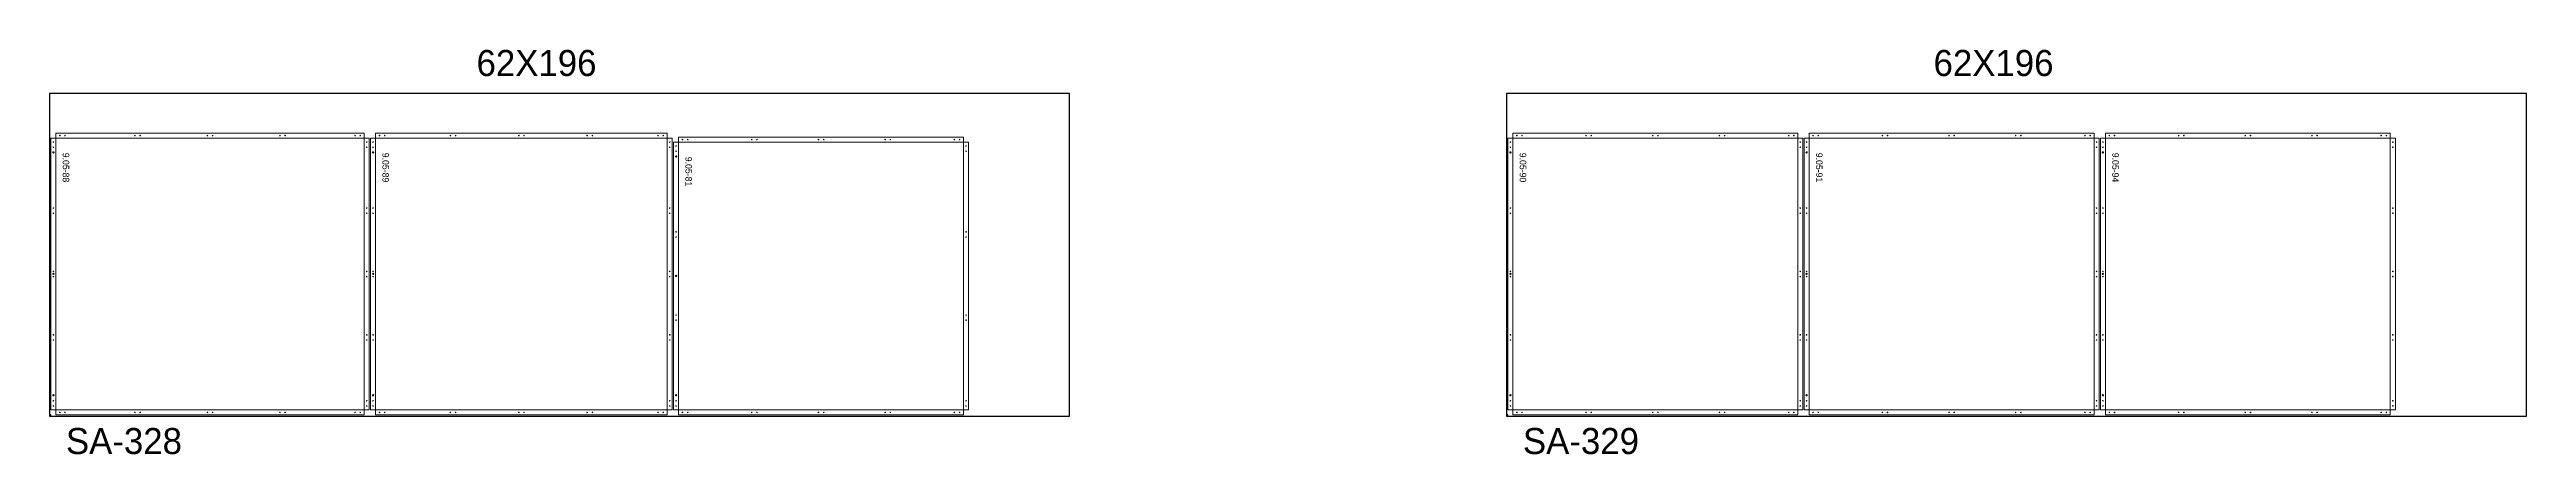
# Model space of a CAD drawing. Header units: inches. Extents: x 332 to 13969, y 521 to 599.
# Drawn here: x 12933.3 to 13409.3, y 521.7 to 599.4 of the extents above; entities that cross this region are included whole.
import ezdxf

# ---------------------------------------------------------------- set-up
doc = ezdxf.new("R2010")
doc.units = ezdxf.units.IN
doc.header["$MEASUREMENT"] = 0
for name, color, linetype, lineweight in [('ACM_Layer 1_Router Offset_Panel Cut', 1, 'Continuous', 9), ('ACM_Layer 3_Open Offset Countour_Route Lines', 4, 'Continuous', 9), ('ACM_Layer 4_Drill Centers_Rivet Holes', 3, 'Continuous', 9), ('ACM_Layer 5_Drill Centers_Weep Holes', 6, 'Continuous', 9)]:
    doc.layers.add(name, color=color, linetype=linetype, lineweight=lineweight)
doc.layers.add('ACM_Reference_Text', color=7, linetype='Continuous')
doc.styles.add('ER_Basic_SS', font='', dxfattribs={"height": 1.25})
doc.styles.get('ER_Basic_SS').set_extended_font_data('ER_Basic_SS')

# ---------------------------------------------------------------- blocks, each defined once
blk = doc.blocks.new('*U149')
for p, q in [((-97.75, -34.23), (-98, -34.23)), ((-97.75, -34.48), (-97.75, -34.23))]:
    blk.add_line(p, q)
blk.add_lwpolyline([(-98, -34.48), (98, -34.48), (98, 27.52), (-98, 27.52)], close=True)
at = {"insert": (-15.94, 35.85), "char_height": 5, "attachment_point": 1}
blk.add_mtext_dynamic_manual_height_columns('62X196', width=43.9641, gutter_width=1, heights=[0], dxfattribs=at)
blk = doc.blocks.new('*U150')
at = {"color": 0, "linetype": 'ByBlock', "lineweight": -2, "transparency": 16777216}
for p in [(7000, 0), (7280, 0)]:
    blk.add_blockref('*U149', p, dxfattribs=at)

msp = doc.modelspace()

# ---------------------------------------------------------------- linework, layer by layer
at = {"layer": 'ACM_Layer 1_Router Offset_Panel Cut'}
for points in [[(12933.57, 582.4), (12933.57, 530.22), (12934.54, 530.22), (12934.54, 529.25), (12993.79, 529.25), (12993.79, 530.22), (12994.76, 530.22), (12994.76, 582.4), (12993.79, 582.4), (12993.79, 583.37), (12934.54, 583.37), (12934.54, 582.4)], [(12995.01, 582.4), (12995.01, 530.22), (12995.98, 530.22), (12995.98, 529.25), (13052.02, 529.25), (13052.02, 530.22), (13052.99, 530.22), (13052.99, 582.4), (13052.02, 582.4), (13052.02, 583.37), (12995.98, 583.37), (12995.98, 582.4)], [(13053.24, 581.63), (13053.24, 530.22), (13054.21, 530.22), (13054.21, 529.25), (13108.96, 529.25), (13108.96, 530.22), (13109.93, 530.22), (13109.93, 581.63), (13108.96, 581.63), (13108.96, 582.6), (13054.21, 582.6), (13054.21, 581.63)], [(13213.57, 582.4), (13213.57, 530.22), (13214.54, 530.22), (13214.54, 529.25), (13269.29, 529.25), (13269.29, 530.22), (13270.26, 530.22), (13270.26, 582.4), (13269.29, 582.4), (13269.29, 583.37), (13214.54, 583.37), (13214.54, 582.4)], [(13270.51, 582.4), (13270.51, 530.22), (13271.48, 530.22), (13271.48, 529.25), (13326.23, 529.25), (13326.23, 530.22), (13327.2, 530.22), (13327.2, 582.4), (13326.23, 582.4), (13326.23, 583.37), (13271.48, 583.37), (13271.48, 582.4)], [(13327.45, 582.4), (13327.45, 530.22), (13328.41, 530.22), (13328.41, 529.25), (13383.16, 529.25), (13383.16, 530.22), (13384.13, 530.22), (13384.13, 582.4), (13383.16, 582.4), (13383.16, 583.37), (13328.41, 583.37), (13328.41, 582.4)]]:
    msp.add_lwpolyline(points, close=True, dxfattribs=at)
at = {"layer": 'ACM_Layer 3_Open Offset Countour_Route Lines'}
for p, q in [((12933.57, 582.4), (12994.76, 582.4)), ((12934.54, 583.37), (12934.54, 529.25)), ((12993.79, 583.37), (12993.79, 529.25)), ((12995.01, 582.4), (13052.99, 582.4)), ((12995.98, 583.37), (12995.98, 529.25)), ((13052.02, 583.37), (13052.02, 529.25)), ((13053.24, 581.63), (13109.93, 581.63)), ((13054.21, 582.6), (13054.21, 529.25)), ((13108.96, 582.6), (13108.96, 529.25)), ((13213.57, 582.4), (13270.26, 582.4)), ((13214.54, 583.37), (13214.54, 529.25)), ((13269.29, 583.37), (13269.29, 529.25)), ((13270.51, 582.4), (13327.2, 582.4)), ((13271.48, 583.37), (13271.48, 529.25)), ((13326.23, 583.37), (13326.23, 529.25)), ((13327.45, 582.4), (13384.13, 582.4)), ((13328.41, 583.37), (13328.41, 529.25)), ((13383.16, 583.37), (13383.16, 529.25)), ((12933.57, 530.22), (12994.76, 530.22)), ((12995.01, 530.22), (13052.99, 530.22)), ((13053.24, 530.22), (13109.93, 530.22)), ((13213.57, 530.22), (13270.26, 530.22)), ((13270.51, 530.22), (13327.2, 530.22)), ((13327.45, 530.22), (13384.13, 530.22))]:
    msp.add_line(p, q, dxfattribs=at)
at = {"layer": 'ACM_Layer 4_Drill Centers_Rivet Holes'}
for centre in [(12934.06, 581.65), (12935.29, 582.89), (12936.29, 582.89), (12949.73, 582.89), (12950.73, 582.89), (12963.66, 582.89), (12964.66, 582.89), (12977.6, 582.89), (12978.6, 582.89), (12992.04, 582.89), (12993.04, 582.89), (12994.27, 581.65), (12995.49, 581.65), (12996.73, 582.89), (12997.73, 582.89), (13010.36, 582.89), (13011.36, 582.89), (13023.5, 582.89), (13024.5, 582.89), (13036.64, 582.89), (13037.64, 582.89), (13050.27, 582.89), (13051.27, 582.89), (13052.51, 581.65), (13053.73, 580.88), (13054.96, 582.11), (13055.96, 582.11), (13068.27, 582.11), (13069.27, 582.11), (13081.09, 582.11), (13082.09, 582.11), (13093.9, 582.11), (13094.9, 582.11), (13107.21, 582.11), (13108.21, 582.11), (13109.45, 580.88), (13214.06, 581.65), (13215.29, 582.89), (13216.29, 582.89), (13228.6, 582.89), (13229.6, 582.89), (13241.41, 582.89), (13242.41, 582.89), (13254.23, 582.89), (13255.23, 582.89), (13267.54, 582.89), (13268.54, 582.89), (13269.77, 581.65), (13270.99, 581.65), (13272.23, 582.89), (13273.23, 582.89), (13285.54, 582.89), (13286.54, 582.89), (13298.35, 582.89), (13299.35, 582.89), (13311.16, 582.89), (13312.16, 582.89), (13324.48, 582.89), (13325.48, 582.89), (13326.71, 581.65), (13327.93, 581.65), (13329.16, 582.89), (13330.16, 582.89), (13342.48, 582.89), (13343.48, 582.89), (13355.29, 582.89), (13356.29, 582.89), (13368.1, 582.89), (13369.1, 582.89), (13381.41, 582.89), (13382.41, 582.89), (13383.65, 581.65), (12934.06, 580.65), (12994.27, 580.65), (12995.49, 580.65), (13052.51, 580.65), (13053.73, 579.88), (13109.45, 579.88), (13214.06, 580.65), (13269.77, 580.65), (13270.99, 580.65), (13326.71, 580.65), (13327.93, 580.65), (13383.65, 580.65), (12934.06, 568.98), (12934.06, 567.98), (12994.27, 568.98), (12994.27, 567.98), (12995.49, 568.98), (12995.49, 567.98), (13052.51, 568.98), (13052.51, 567.98), (13214.06, 568.98), (13214.06, 567.98), (13269.77, 568.98), (13269.77, 567.98), (13270.99, 568.98), (13270.99, 567.98), (13326.71, 568.98), (13326.71, 567.98), (13327.93, 568.98), (13327.93, 567.98), (13383.65, 568.98), (13383.65, 567.98), (13053.73, 564.41), (13053.73, 563.41), (13109.45, 564.41), (13109.45, 563.41), (12934.06, 556.81), (12934.06, 555.81), (12994.27, 556.81), (12994.27, 555.81), (12995.49, 556.81), (12995.49, 555.81), (13052.51, 556.81), (13052.51, 555.81), (13214.06, 556.81), (13214.06, 555.81), (13269.77, 556.81), (13269.77, 555.81), (13270.99, 556.81), (13270.99, 555.81), (13326.71, 556.81), (13326.71, 555.81), (13327.93, 556.81), (13327.93, 555.81), (13383.65, 556.81), (13383.65, 555.81), (13053.73, 548.44), (13053.73, 547.44), (13109.45, 548.44), (13109.45, 547.44), (12934.06, 544.64), (12934.06, 543.64), (12994.27, 544.64), (12994.27, 543.64), (12995.49, 544.64), (12995.49, 543.64), (13052.51, 544.64), (13052.51, 543.64), (13214.06, 544.64), (13214.06, 543.64), (13269.77, 544.64), (13269.77, 543.64), (13270.99, 544.64), (13270.99, 543.64), (13326.71, 544.64), (13326.71, 543.64), (13327.93, 544.64), (13327.93, 543.64), (13383.65, 544.64), (13383.65, 543.64), (12934.06, 531.97), (12934.06, 530.97), (12935.29, 529.73), (12936.29, 529.73), (12949.73, 529.73), (12950.73, 529.73), (12963.66, 529.73), (12964.66, 529.73), (12977.6, 529.73), (12978.6, 529.73), (12992.04, 529.73), (12993.04, 529.73), (12994.27, 531.97), (12994.27, 530.97), (12995.49, 531.97), (12995.49, 530.97), (12996.73, 529.73), (12997.73, 529.73), (13010.36, 529.73), (13011.36, 529.73), (13023.5, 529.73), (13024.5, 529.73), (13036.64, 529.73), (13037.64, 529.73), (13050.27, 529.73), (13051.27, 529.73), (13052.51, 531.97), (13052.51, 530.97), (13053.73, 531.97), (13053.73, 530.97), (13054.96, 529.73), (13055.96, 529.73), (13068.27, 529.73), (13069.27, 529.73), (13081.09, 529.73), (13082.09, 529.73), (13093.9, 529.73), (13094.9, 529.73), (13107.21, 529.73), (13108.21, 529.73), (13109.45, 531.97), (13109.45, 530.97), (13214.06, 531.97), (13214.06, 530.97), (13215.29, 529.73), (13216.29, 529.73), (13228.6, 529.73), (13229.6, 529.73), (13241.41, 529.73), (13242.41, 529.73), (13254.23, 529.73), (13255.23, 529.73), (13267.54, 529.73), (13268.54, 529.73), (13269.77, 531.97), (13269.77, 530.97), (13270.99, 531.97), (13270.99, 530.97), (13272.23, 529.73), (13273.23, 529.73), (13285.54, 529.73), (13286.54, 529.73), (13298.35, 529.73), (13299.35, 529.73), (13311.16, 529.73), (13312.16, 529.73), (13324.48, 529.73), (13325.48, 529.73), (13326.71, 531.97), (13326.71, 530.97), (13327.93, 531.97), (13327.93, 530.97), (13329.16, 529.73), (13330.16, 529.73), (13342.48, 529.73), (13343.48, 529.73), (13355.29, 529.73), (13356.29, 529.73), (13368.1, 529.73), (13369.1, 529.73), (13381.41, 529.73), (13382.41, 529.73), (13383.65, 531.97), (13383.65, 530.97)]:
    msp.add_circle(centre, 0.0625, dxfattribs=at)
at = {"layer": 'ACM_Layer 5_Drill Centers_Weep Holes'}
for centre in [(12934.06, 579.65), (12995.49, 579.65), (13053.73, 578.88), (13214.06, 579.65), (13270.99, 579.65), (13327.93, 579.65), (12934.06, 556.34), (12995.49, 556.34), (13053.73, 555.95), (13214.06, 556.34), (13270.99, 556.34), (13327.93, 556.34), (12934.06, 533.03), (12995.49, 533.03), (13053.73, 533.03), (13214.06, 533.03), (13270.99, 533.03), (13327.93, 533.03)]:
    msp.add_circle(centre, 0.125, dxfattribs=at)

# ---------------------------------------------------------------- block references
msp.add_blockref('*U150', (6031.32, 563.48))

# ---------------------------------------------------------------- texts
at = {"char_height": 5, "attachment_point": 1}
for s, insert in [('SA-328', (12936.47, 526.74)), ('SA-329', (13216.47, 526.74))]:
    msp.add_mtext_dynamic_manual_height_columns(s, width=43.9641, gutter_width=1, heights=[0], dxfattribs=dict(at, insert=insert))
at = {"layer": 'ACM_Reference_Text', "style": 'ER_Basic_SS'}
for s, p in [('9.05-88', (12935.85, 579.59)), ('9.05-89', (12997.29, 579.59)), ('9.05-81', (13055.52, 578.82)), ('9.05-90', (13215.85, 579.59)), ('9.05-91', (13272.79, 579.59)), ('9.05-94', (13329.72, 579.59))]:
    msp.add_text(s, height=1.25, rotation=270, dxfattribs=at).set_placement(p)

doc.saveas('drawing.dxf')
